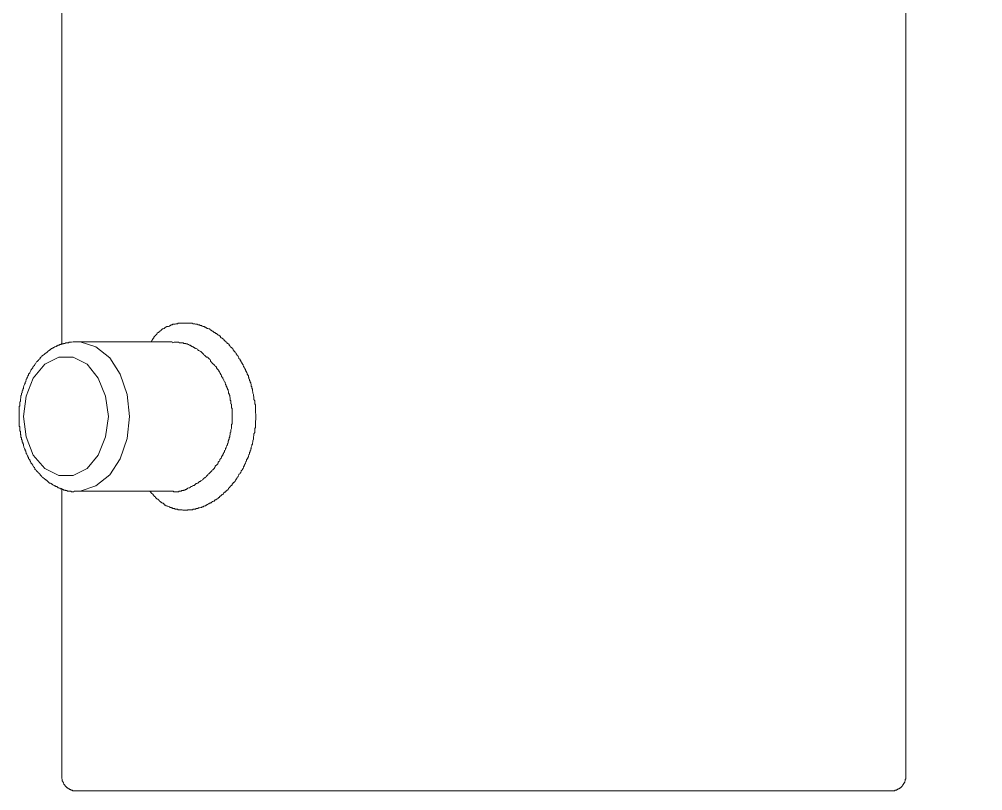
# Model space of a CAD drawing. Header units: millimetres. Extents: x -343543 to 400519, y -115663 to 104219.
# Drawn here: x -306783.98 to -306736.75, y 4847.96 to 4885.78 of the extents above; entities that cross this region are included whole.
import ezdxf

# ---------------------------------------------------------------- set-up
doc = ezdxf.new("R2010")
doc.units = ezdxf.units.MM
doc.layers.get('0').update_dxf_attribs({"color": 231, "lineweight": 0})
for name, color, linetype, lineweight in [('A-SYMBOLS', 10, 'Continuous', 13), ('XREF MAT BANG TUONG XAY$0$01.Xref _MB T1$0$A-FURN', 8, 'Continuous', 5), ('XREF MAT BANG TUONG XAY$0$01.Xref _MB T1$0$A-TEXT', 8, 'Continuous', 25)]:
    doc.layers.add(name, color=color, linetype=linetype, lineweight=lineweight)

# ---------------------------------------------------------------- blocks, each defined once
blk = doc.blocks.new('*U200')
at = {"color": 8}
blk.add_line((134.592, -95.886), (134.592, -56.212), dxfattribs=at)
for points in [[(112.923, -56.243), (112.952, -56.161), (112.952, -56.053), (112.977, -56.022), (112.977, -55.879), (113.011, -55.848), (113.011, -55.771), (113.031, -55.771), (113.031, -55.658), (113.064, -55.658), (113.064, -55.596), (113.09, -55.566), (113.09, -55.514), (113.118, -55.489), (113.118, -55.458), (113.152, -55.422), (113.152, -55.407), (113.175, -55.376), (113.175, -55.345), (113.206, -55.324), (113.206, -55.299), (113.231, -55.263), (113.231, -55.232), (113.259, -55.232), (113.259, -55.181), (113.285, -55.181), (113.285, -55.155), (113.316, -55.155), (113.316, -55.094), (113.342, -55.094), (113.342, -55.068), (113.372, -55.068), (113.372, -55.042), (113.401, -55.017), (113.426, -54.986), (113.457, -54.95), (113.457, -54.934), (113.483, -54.899), (113.513, -54.868), (113.536, -54.842), (113.57, -54.791), (113.596, -54.76), (113.624, -54.734), (113.649, -54.709), (113.678, -54.678), (113.708, -54.652), (113.737, -54.652), (113.76, -54.616), (113.79, -54.586), (113.821, -54.57), (113.844, -54.534), (113.878, -54.509), (113.903, -54.478), (113.932, -54.457), (113.985, -54.427), (114.011, -54.396), (114.042, -54.396), (114.068, -54.37), (114.098, -54.334), (114.121, -54.319), (114.155, -54.288), (114.186, -54.288), (114.239, -54.252), (114.265, -54.226), (114.293, -54.206), (114.322, -54.206), (114.35, -54.175), (114.404, -54.144), (114.429, -54.144), (114.463, -54.114), (114.491, -54.088), (114.547, -54.088), (114.57, -54.062), (114.604, -54.062), (114.629, -54.037), (114.683, -54.006), (114.712, -54.006), (114.74, -53.97), (114.771, -53.97), (114.824, -53.954), (114.853, -53.954), (114.878, -53.924), (114.935, -53.924), (114.966, -53.893), (114.991, -53.893), (115.053, -53.862), (115.076, -53.862), (115.107, -53.842), (115.189, -53.842), (115.217, -53.811), (115.273, -53.811), (115.296, -53.78), (115.384, -53.78), (115.409, -53.754), (115.497, -53.754), (115.525, -53.724), (115.638, -53.724), (115.692, -53.698), (115.804, -53.698), (115.828, -53.672), (116.023, -53.672), (116.056, -53.641), (117.003, -53.641), (117.036, -53.672), (117.231, -53.672), (117.257, -53.698), (117.398, -53.698), (117.421, -53.724), (117.539, -53.724), (117.562, -53.754), (117.649, -53.754), (117.675, -53.78), (117.762, -53.78), (117.79, -53.811), (117.844, -53.811), (117.87, -53.842), (117.957, -53.842), (117.983, -53.862), (118.013, -53.862), (118.07, -53.893), (118.098, -53.893), (118.124, -53.924), (118.18, -53.924), (118.208, -53.954), (118.234, -53.954), (118.288, -53.97), (118.321, -53.97), (118.347, -54.006), (118.375, -54.006), (118.434, -54.037), (118.455, -54.062), (118.488, -54.062), (118.516, -54.088), (118.575, -54.088), (118.598, -54.114), (118.629, -54.144), (118.655, -54.144), (118.709, -54.175), (118.74, -54.206), (118.765, -54.206), (118.796, -54.226), (118.819, -54.252), (118.881, -54.288), (118.906, -54.288), (118.937, -54.319), (118.96, -54.334), (118.994, -54.37), (119.019, -54.396), (119.078, -54.396), (119.101, -54.427), (119.127, -54.457), (119.16, -54.478), (119.189, -54.509), (119.214, -54.534), (119.242, -54.57), (119.268, -54.586), (119.301, -54.616), (119.324, -54.652), (119.355, -54.652), (119.381, -54.678), (119.409, -54.709), (119.442, -54.734), (119.466, -54.76), (119.496, -54.791), (119.522, -54.842), (119.55, -54.868), (119.578, -54.899), (119.609, -54.934), (119.609, -54.95), (119.632, -54.986), (119.663, -55.017), (119.689, -55.042), (119.745, -55.094), (119.745, -55.155), (119.773, -55.181), (119.799, -55.206), (119.799, -55.232), (119.827, -55.263), (119.861, -55.324), (119.886, -55.345), (119.886, -55.376), (119.915, -55.407), (119.915, -55.458), (119.94, -55.489), (119.971, -55.514), (119.971, -55.55), (119.994, -55.596), (120.027, -55.632), (120.027, -55.689), (120.053, -55.709), (120.053, -55.771), (120.081, -55.771), (120.081, -55.848), (120.107, -55.879), (120.107, -55.93), (120.138, -55.961), (120.138, -56.13), (120.169, -56.161), (120.169, -56.279), (120.138, -56.294)], [(117.508, -57.808), (116.531, -57.946), (115.55, -57.808), (114.683, -57.449), (114.011, -56.92), (113.678, -56.243), (113.678, -55.55), (114.011, -54.868), (114.683, -54.319), (115.55, -53.97), (116.531, -53.842), (117.508, -53.97), (118.401, -54.319), (119.047, -54.868), (119.381, -55.55), (119.381, -56.243), (119.047, -56.92), (118.401, -57.449), (117.508, -57.808)], [(113.064, -55.689), (87.06, -55.689), (87.06, -55.709), (86.98, -55.709), (86.98, -55.74), (86.926, -55.74), (86.926, -55.771), (86.893, -55.771), (86.893, -55.797), (86.87, -55.797), (86.839, -55.822), (86.813, -55.848), (86.813, -55.879), (86.785, -55.879), (86.785, -55.909), (86.752, -55.909), (86.752, -55.961), (86.729, -55.986), (86.729, -56.104), (86.698, -56.104)], [(119.994, -55.689), (134.007, -55.689)], [(134.592, -56.212), (134.562, -56.212), (134.562, -56.13), (134.536, -56.13), (134.536, -56.068), (134.505, -56.068), (134.505, -56.022), (134.479, -56.022), (134.479, -55.986), (134.451, -55.986), (134.451, -55.93), (134.426, -55.93), (134.426, -55.909), (134.392, -55.909), (134.392, -55.879), (134.369, -55.879), (134.369, -55.848), (134.338, -55.848), (134.313, -55.822), (134.284, -55.822), (134.284, -55.797), (134.259, -55.797), (134.228, -55.771), (134.197, -55.771), (134.174, -55.74), (134.143, -55.74), (134.115, -55.709), (134.03, -55.709), (134.007, -55.689)], [(112.923, -61.025), (112.923, -56.243)], [(112.923, -56.576), (113.175, -57.331), (113.708, -58.013), (114.491, -58.511), (115.471, -58.85), (116.531, -58.957)], [(120.138, -56.294), (120.138, -61.087), (120.169, -61.087), (120.169, -61.338), (120.138, -61.338), (120.138, -61.451), (120.107, -61.482), (120.107, -61.564), (120.081, -61.579), (120.081, -61.641), (120.053, -61.641), (120.053, -61.703), (120.027, -61.703), (120.027, -61.754), (119.994, -61.754), (119.994, -61.779), (119.971, -61.815), (119.971, -61.862), (119.94, -61.898), (119.915, -61.923), (119.915, -61.985), (119.886, -62.005), (119.861, -62.036), (119.861, -62.087), (119.827, -62.113), (119.799, -62.144), (119.773, -62.18), (119.773, -62.205), (119.745, -62.257), (119.689, -62.318), (119.663, -62.339), (119.663, -62.37), (119.632, -62.4), (119.609, -62.462), (119.578, -62.477), (119.55, -62.508), (119.522, -62.544), (119.496, -62.57), (119.496, -62.6), (119.466, -62.621), (119.442, -62.652), (119.409, -62.683), (119.381, -62.708), (119.355, -62.734), (119.324, -62.76), (119.301, -62.79), (119.268, -62.826), (119.242, -62.852), (119.214, -62.872), (119.189, -62.903), (119.16, -62.934), (119.127, -62.949), (119.101, -62.985), (119.078, -63.016), (119.047, -63.042), (118.994, -63.078), (118.96, -63.093), (118.937, -63.093), (118.906, -63.124), (118.881, -63.16), (118.85, -63.185), (118.819, -63.216), (118.765, -63.242), (118.74, -63.242), (118.709, -63.268), (118.683, -63.298), (118.655, -63.324), (118.598, -63.324), (118.575, -63.35), (118.542, -63.375), (118.516, -63.406), (118.488, -63.406), (118.434, -63.437), (118.401, -63.457), (118.375, -63.457), (118.321, -63.488), (118.288, -63.514), (118.265, -63.514), (118.234, -63.55), (118.18, -63.55), (118.152, -63.581), (118.124, -63.596), (118.07, -63.596), (118.039, -63.632), (118.013, -63.632), (117.957, -63.663), (117.926, -63.663), (117.903, -63.688), (117.844, -63.688), (117.816, -63.714), (117.731, -63.714), (117.706, -63.74), (117.675, -63.74), (117.621, -63.77), (117.562, -63.77), (117.508, -63.806), (117.454, -63.806), (117.398, -63.822), (117.313, -63.822), (117.285, -63.852), (117.172, -63.852), (117.118, -63.883), (116.923, -63.883), (116.895, -63.914), (116.141, -63.914), (116.11, -63.883), (115.943, -63.883), (115.915, -63.852), (115.779, -63.852), (115.748, -63.822), (115.638, -63.822), (115.581, -63.806), (115.525, -63.806), (115.471, -63.77), (115.438, -63.77), (115.409, -63.74), (115.33, -63.74), (115.296, -63.714), (115.243, -63.714), (115.217, -63.688), (115.189, -63.688), (115.132, -63.663), (115.107, -63.663), (115.076, -63.632), (115.022, -63.632), (114.991, -63.596), (114.966, -63.596), (114.912, -63.581), (114.878, -63.581), (114.853, -63.55), (114.799, -63.514), (114.771, -63.514), (114.74, -63.488), (114.712, -63.457), (114.658, -63.457), (114.629, -63.437), (114.604, -63.406), (114.57, -63.406), (114.517, -63.375), (114.491, -63.35), (114.463, -63.35), (114.429, -63.324), (114.375, -63.298), (114.35, -63.268), (114.322, -63.268), (114.265, -63.216), (114.239, -63.185), (114.186, -63.16), (114.155, -63.16), (114.121, -63.124), (114.098, -63.093), (114.068, -63.078), (114.042, -63.042), (114.011, -63.016), (113.985, -62.985), (113.957, -62.949), (113.932, -62.934), (113.903, -62.903), (113.878, -62.872), (113.821, -62.872), (113.79, -62.852), (113.76, -62.826), (113.737, -62.79), (113.708, -62.76), (113.678, -62.734), (113.678, -62.683), (113.649, -62.652), (113.624, -62.621), (113.596, -62.6), (113.57, -62.57), (113.536, -62.544), (113.513, -62.508), (113.483, -62.477), (113.457, -62.462), (113.426, -62.426), (113.401, -62.4), (113.372, -62.339), (113.372, -62.318), (113.342, -62.287), (113.316, -62.257), (113.285, -62.236), (113.259, -62.18), (113.259, -62.144), (113.231, -62.144), (113.231, -62.113), (113.206, -62.087), (113.206, -62.062), (113.175, -62.036), (113.175, -62.005), (113.152, -62.005), (113.152, -61.954), (113.118, -61.954), (113.118, -61.898), (113.09, -61.898), (113.09, -61.846), (113.064, -61.815), (113.064, -61.779), (113.031, -61.754), (113.031, -61.672), (113.011, -61.672), (113.011, -61.564), (112.977, -61.564), (112.977, -61.359), (112.952, -61.338), (112.952, -61.118), (112.977, -61.025)], [(116.531, -58.957), (117.595, -58.85), (118.575, -58.511), (119.355, -58.013), (119.886, -57.331), (120.138, -56.576)], [(112.923, -59.999), (112.867, -60.03), (112.81, -60.081), (112.782, -60.081), (112.757, -60.112), (112.731, -60.127), (112.7, -60.127), (112.669, -60.163), (112.646, -60.189), (112.646, -60.22), (112.615, -60.22), (112.59, -60.245), (112.559, -60.271), (112.533, -60.302), (112.503, -60.302), (112.503, -60.327), (112.479, -60.358), (112.446, -60.394), (112.42, -60.409), (112.42, -60.44), (112.392, -60.471), (112.367, -60.471), (112.367, -60.492), (112.338, -60.517), (112.308, -60.553), (112.308, -60.584), (112.282, -60.61), (112.282, -60.635), (112.251, -60.661), (112.225, -60.692), (112.225, -60.728), (112.197, -60.743), (112.197, -60.835), (112.172, -60.866), (112.172, -60.887), (112.138, -60.917), (112.138, -60.943), (112.115, -60.974), (112.115, -61.025), (112.084, -61.056), (112.084, -61.169), (112.059, -61.2), (112.059, -61.282), (112.03, -61.307), (112.03, -61.985), (112.059, -62.036), (112.059, -62.113), (112.084, -62.144), (112.084, -62.236), (112.115, -62.257), (112.115, -62.339), (112.138, -62.37), (112.138, -62.426), (112.172, -62.462), (112.172, -62.477), (112.197, -62.508), (112.197, -62.57), (112.225, -62.6), (112.225, -62.621), (112.251, -62.652), (112.251, -62.683), (112.282, -62.708), (112.282, -62.734), (112.308, -62.79), (112.308, -62.826), (112.338, -62.852), (112.367, -62.872), (112.367, -62.903), (112.392, -62.934), (112.392, -62.949), (112.42, -62.949), (112.42, -62.985), (112.446, -63.016), (112.479, -63.042), (112.479, -63.078), (112.503, -63.093), (112.533, -63.124), (112.533, -63.16), (112.559, -63.185), (112.59, -63.216), (112.59, -63.242), (112.615, -63.268), (112.646, -63.298), (112.646, -63.324), (112.669, -63.35), (112.7, -63.35), (112.731, -63.375), (112.731, -63.406), (112.757, -63.437), (112.782, -63.457), (112.81, -63.488), (112.81, -63.514), (112.841, -63.514), (112.867, -63.55), (112.898, -63.581), (112.923, -63.596), (112.923, -63.632), (112.952, -63.663), (112.977, -63.663), (113.011, -63.688), (113.031, -63.714), (113.031, -63.74), (113.064, -63.77), (113.09, -63.77), (113.118, -63.806), (113.152, -63.822), (113.175, -63.852), (113.206, -63.852), (113.206, -63.883), (113.231, -63.914), (113.259, -63.945), (113.285, -63.945), (113.316, -63.965), (113.342, -63.996), (113.372, -63.996), (113.401, -64.022), (113.426, -64.053), (113.457, -64.073), (113.483, -64.104), (113.513, -64.104), (113.536, -64.135), (113.57, -64.16), (113.596, -64.16), (113.624, -64.196), (113.649, -64.212), (113.678, -64.212), (113.708, -64.242), (113.737, -64.242), (113.76, -64.278), (113.79, -64.304), (113.821, -64.304), (113.844, -64.325), (113.878, -64.325), (113.903, -64.355), (113.932, -64.386), (113.957, -64.386), (113.985, -64.417), (114.011, -64.417), (114.042, -64.448), (114.068, -64.448), (114.098, -64.468), (114.121, -64.468), (114.155, -64.494), (114.186, -64.494), (114.209, -64.53), (114.239, -64.53), (114.265, -64.561), (114.293, -64.561), (114.322, -64.576), (114.35, -64.576), (114.375, -64.612), (114.404, -64.612), (114.429, -64.638), (114.491, -64.638), (114.517, -64.668), (114.547, -64.668), (114.57, -64.694), (114.629, -64.694), (114.658, -64.72), (114.712, -64.72), (114.74, -64.75), (114.799, -64.75), (114.824, -64.776), (114.878, -64.776), (114.912, -64.807), (114.935, -64.807), (114.991, -64.833), (115.076, -64.833), (115.107, -64.858), (115.163, -64.858), (115.217, -64.889), (115.296, -64.889), (115.356, -64.91), (115.409, -64.91), (115.471, -64.94), (115.525, -64.94), (115.607, -64.966), (115.717, -64.966), (115.779, -65.002), (115.915, -65.002), (115.969, -65.033), (116.364, -65.033), (116.418, -65.053), (116.672, -65.053), (116.756, -65.033), (117.059, -65.033), (117.118, -65.002), (117.313, -65.002), (117.367, -64.966), (117.454, -64.966), (117.508, -64.94), (117.621, -64.94), (117.706, -64.91), (117.762, -64.91), (117.816, -64.889), (117.87, -64.889), (117.903, -64.858), (117.957, -64.858), (118.013, -64.833), (118.07, -64.833), (118.098, -64.807), (118.152, -64.807), (118.18, -64.776), (118.234, -64.776), (118.265, -64.75), (118.347, -64.75), (118.375, -64.72), (118.401, -64.72), (118.434, -64.694), (118.488, -64.694), (118.516, -64.668), (118.542, -64.668), (118.575, -64.638), (118.598, -64.638), (118.629, -64.612), (118.683, -64.612), (118.709, -64.576), (118.74, -64.576), (118.765, -64.561), (118.796, -64.561), (118.819, -64.53), (118.85, -64.53), (118.906, -64.494), (118.937, -64.494), (118.96, -64.468), (118.994, -64.468), (119.019, -64.448), (119.047, -64.448), (119.078, -64.417), (119.101, -64.417), (119.127, -64.386), (119.16, -64.355), (119.189, -64.355), (119.214, -64.325), (119.242, -64.325), (119.268, -64.304), (119.301, -64.278), (119.324, -64.242), (119.355, -64.242), (119.381, -64.212), (119.409, -64.196), (119.442, -64.196), (119.466, -64.16), (119.496, -64.16), (119.522, -64.135), (119.55, -64.104), (119.578, -64.104), (119.609, -64.073), (119.632, -64.053), (119.663, -64.053), (119.689, -64.022), (119.717, -63.996), (119.717, -63.965), (119.745, -63.965), (119.773, -63.945), (119.799, -63.914), (119.827, -63.914), (119.861, -63.883), (119.886, -63.852), (119.915, -63.822), (119.94, -63.806), (119.971, -63.77), (119.994, -63.74), (120.027, -63.74), (120.053, -63.714), (120.081, -63.688), (120.081, -63.663), (120.107, -63.632), (120.138, -63.632), (120.169, -63.596), (120.192, -63.581), (120.192, -63.55), (120.222, -63.514), (120.248, -63.488), (120.276, -63.488), (120.276, -63.457), (120.305, -63.437), (120.335, -63.406), (120.358, -63.375), (120.358, -63.35), (120.389, -63.324), (120.415, -63.298), (120.446, -63.298), (120.446, -63.268), (120.471, -63.242), (120.5, -63.216), (120.5, -63.185), (120.53, -63.16), (120.553, -63.124), (120.553, -63.093), (120.579, -63.078), (120.612, -63.042), (120.612, -63.016), (120.641, -62.985), (120.641, -62.949), (120.666, -62.934), (120.697, -62.903), (120.697, -62.872), (120.723, -62.852), (120.723, -62.826), (120.754, -62.79), (120.754, -62.76), (120.779, -62.734), (120.779, -62.708), (120.807, -62.683), (120.807, -62.652), (120.841, -62.621), (120.841, -62.6), (120.861, -62.57), (120.861, -62.544), (120.895, -62.508), (120.895, -62.462), (120.92, -62.426), (120.92, -62.4), (120.948, -62.339), (120.948, -62.287), (120.974, -62.257), (120.974, -62.18), (121.005, -62.144), (121.005, -62.036), (121.031, -62.005), (121.031, -61.779), (121.061, -61.754), (121.061, -61.533), (121.031, -61.497), (121.031, -61.307), (121.005, -61.282), (121.005, -61.169), (120.974, -61.138), (120.974, -61.056), (120.948, -61.025), (120.948, -60.994), (120.92, -60.974), (120.92, -60.917), (120.895, -60.887), (120.895, -60.866), (120.861, -60.805), (120.861, -60.774), (120.841, -60.743), (120.841, -60.728), (120.807, -60.692), (120.807, -60.661), (120.779, -60.635), (120.754, -60.635), (120.754, -60.61), (120.723, -60.584), (120.723, -60.553), (120.697, -60.517), (120.666, -60.492), (120.666, -60.471), (120.641, -60.44), (120.612, -60.409), (120.579, -60.394), (120.579, -60.358), (120.553, -60.358), (120.53, -60.327), (120.5, -60.302), (120.5, -60.271), (120.471, -60.245), (120.446, -60.22), (120.415, -60.22), (120.389, -60.189), (120.389, -60.163), (120.335, -60.112), (120.276, -60.081), (120.248, -60.03), (120.138, -59.937)], [(134.03, -96.42), (134.03, -96.394), (134.115, -96.394), (134.143, -96.369), (134.197, -96.369), (134.197, -96.343), (134.228, -96.343), (134.259, -96.312), (134.284, -96.312), (134.284, -96.282), (134.338, -96.282), (134.338, -96.256), (134.369, -96.256), (134.369, -96.23), (134.392, -96.23), (134.392, -96.205), (134.426, -96.205), (134.426, -96.174), (134.451, -96.174), (134.451, -96.138), (134.479, -96.112), (134.479, -96.092), (134.505, -96.092), (134.505, -96.03), (134.536, -96.03), (134.536, -95.979), (134.562, -95.979), (134.562, -95.886), (134.592, -95.886)]]:
    blk.add_lwpolyline(points, dxfattribs=at)
blk.add_wipeout([(16.89, -365.711), (22.491, -366.839), (28.019, -368.285), (33.454, -370.044), (38.781, -372.111), (43.981, -374.479), (49.037, -377.14), (53.933, -380.085), (58.653, -383.305), (63.181, -386.789), (67.503, -390.526), (71.604, -394.504), (75.471, -398.71), (79.092, -403.13), (82.455, -407.749), (85.548, -412.553), (88.362, -417.526), (90.887, -422.651), (93.115, -427.912), (95.039, -433.292), (96.653, -438.773), (97.951, -444.337), (98.93, -449.966), (99.585, -455.642), (99.915, -461.346), (99.919, -467.059), (99.596, -472.764), (98.948, -478.441), (97.977, -484.071), (96.686, -489.637), (95.079, -495.12), (93.162, -500.502), (90.94, -505.766), (88.422, -510.894), (85.614, -515.871), (82.527, -520.679), (79.171, -525.302), (75.556, -529.727), (71.694, -533.937), (67.598, -537.921), (63.281, -541.663), (58.757, -545.154), (54.041, -548.38), (49.149, -551.331), (44.097, -553.999), (38.9, -556.373), (33.576, -558.447), (28.142, -560.213), (22.616, -561.666), (17.017, -562.801), (11.361, -563.615), (5.669, -564.104), (-0.042, -564.267), (-5.754, -564.104), (-11.446, -563.615), (-17.101, -562.801), (-22.701, -561.666), (-28.227, -560.213), (-33.661, -558.447), (-38.984, -556.373), (-44.181, -553.999), (-49.234, -551.331), (-54.126, -548.38), (-58.842, -545.154), (-63.365, -541.663), (-67.682, -537.921), (-71.778, -533.937), (-75.64, -529.727), (-79.255, -525.302), (-82.612, -520.679), (-85.699, -515.871), (-88.506, -510.894), (-91.025, -505.766), (-93.247, -500.502), (-95.164, -495.12), (-96.771, -489.637), (-98.062, -484.071), (-99.033, -478.441), (-99.681, -472.764), (-100.003, -467.059), (-100, -461.346), (-99.67, -455.642), (-99.014, -449.966), (-98.036, -444.337), (-96.738, -438.773), (-95.124, -433.292), (-93.2, -427.912), (-90.971, -422.651), (-88.446, -417.526), (-85.632, -412.553), (-82.539, -407.749), (-79.177, -403.13), (-75.556, -398.71), (-71.689, -394.504), (-67.587, -390.526), (-63.266, -386.789), (-58.737, -383.305), (-54.018, -380.085), (-49.122, -377.14), (-44.066, -374.479), (-38.866, -372.111), (-33.539, -370.044), (-28.103, -368.285), (-22.576, -366.839), (-16.975, -365.711), (-11.318, -364.905), (-11.318, -116.92), (-11.318, -76.054), (-11.236, -74.695), (-10.99, -73.356), (-10.585, -72.056), (-10.027, -70.814), (-9.322, -69.649), (-8.482, -68.577), (-7.52, -67.614), (-6.448, -66.775), (-5.282, -66.07), (-4.041, -65.511), (-2.741, -65.106), (-1.401, -64.861), (-0.042, -64.779), (1.317, -64.861), (2.656, -65.106), (3.956, -65.511), (5.198, -66.07), (6.363, -66.775), (7.435, -67.614), (8.398, -68.577), (9.237, -69.649), (9.942, -70.814), (10.501, -72.056), (10.906, -73.356), (11.151, -74.695), (11.233, -76.054), (11.233, -116.92), (11.233, -364.905)], dxfattribs=at)
blk.add_line((87.034, -96.42), (134.03, -96.42), dxfattribs=at)
blk = doc.blocks.new('XREF MAT BANG TUONG XAY$0$01.Xref _MB T1$0$Phong tam')
at = {"layer": 'XREF MAT BANG TUONG XAY$0$01.Xref _MB T1$0$A-FURN', "color": 8, "xscale": 1.016, "yscale": 1.016, "zscale": 1.016, "rotation": 270}
blk.add_blockref('*U200', (-330, 1984.707), dxfattribs=at)
blk = doc.blocks.new('01.Xref _MB T1')
at = {"layer": 'XREF MAT BANG TUONG XAY$0$01.Xref _MB T1$0$A-TEXT', "color": 8, "xscale": -1}
blk.add_blockref('XREF MAT BANG TUONG XAY$0$01.Xref _MB T1$0$Phong tam', (31395.0001, 2999.99999), dxfattribs=at)

msp = doc.modelspace()

# ---------------------------------------------------------------- block references
at = {"layer": 'A-SYMBOLS'}
msp.add_blockref('01.Xref _MB T1', (-338563.478, 0), dxfattribs=at)

doc.saveas('drawing.dxf')
